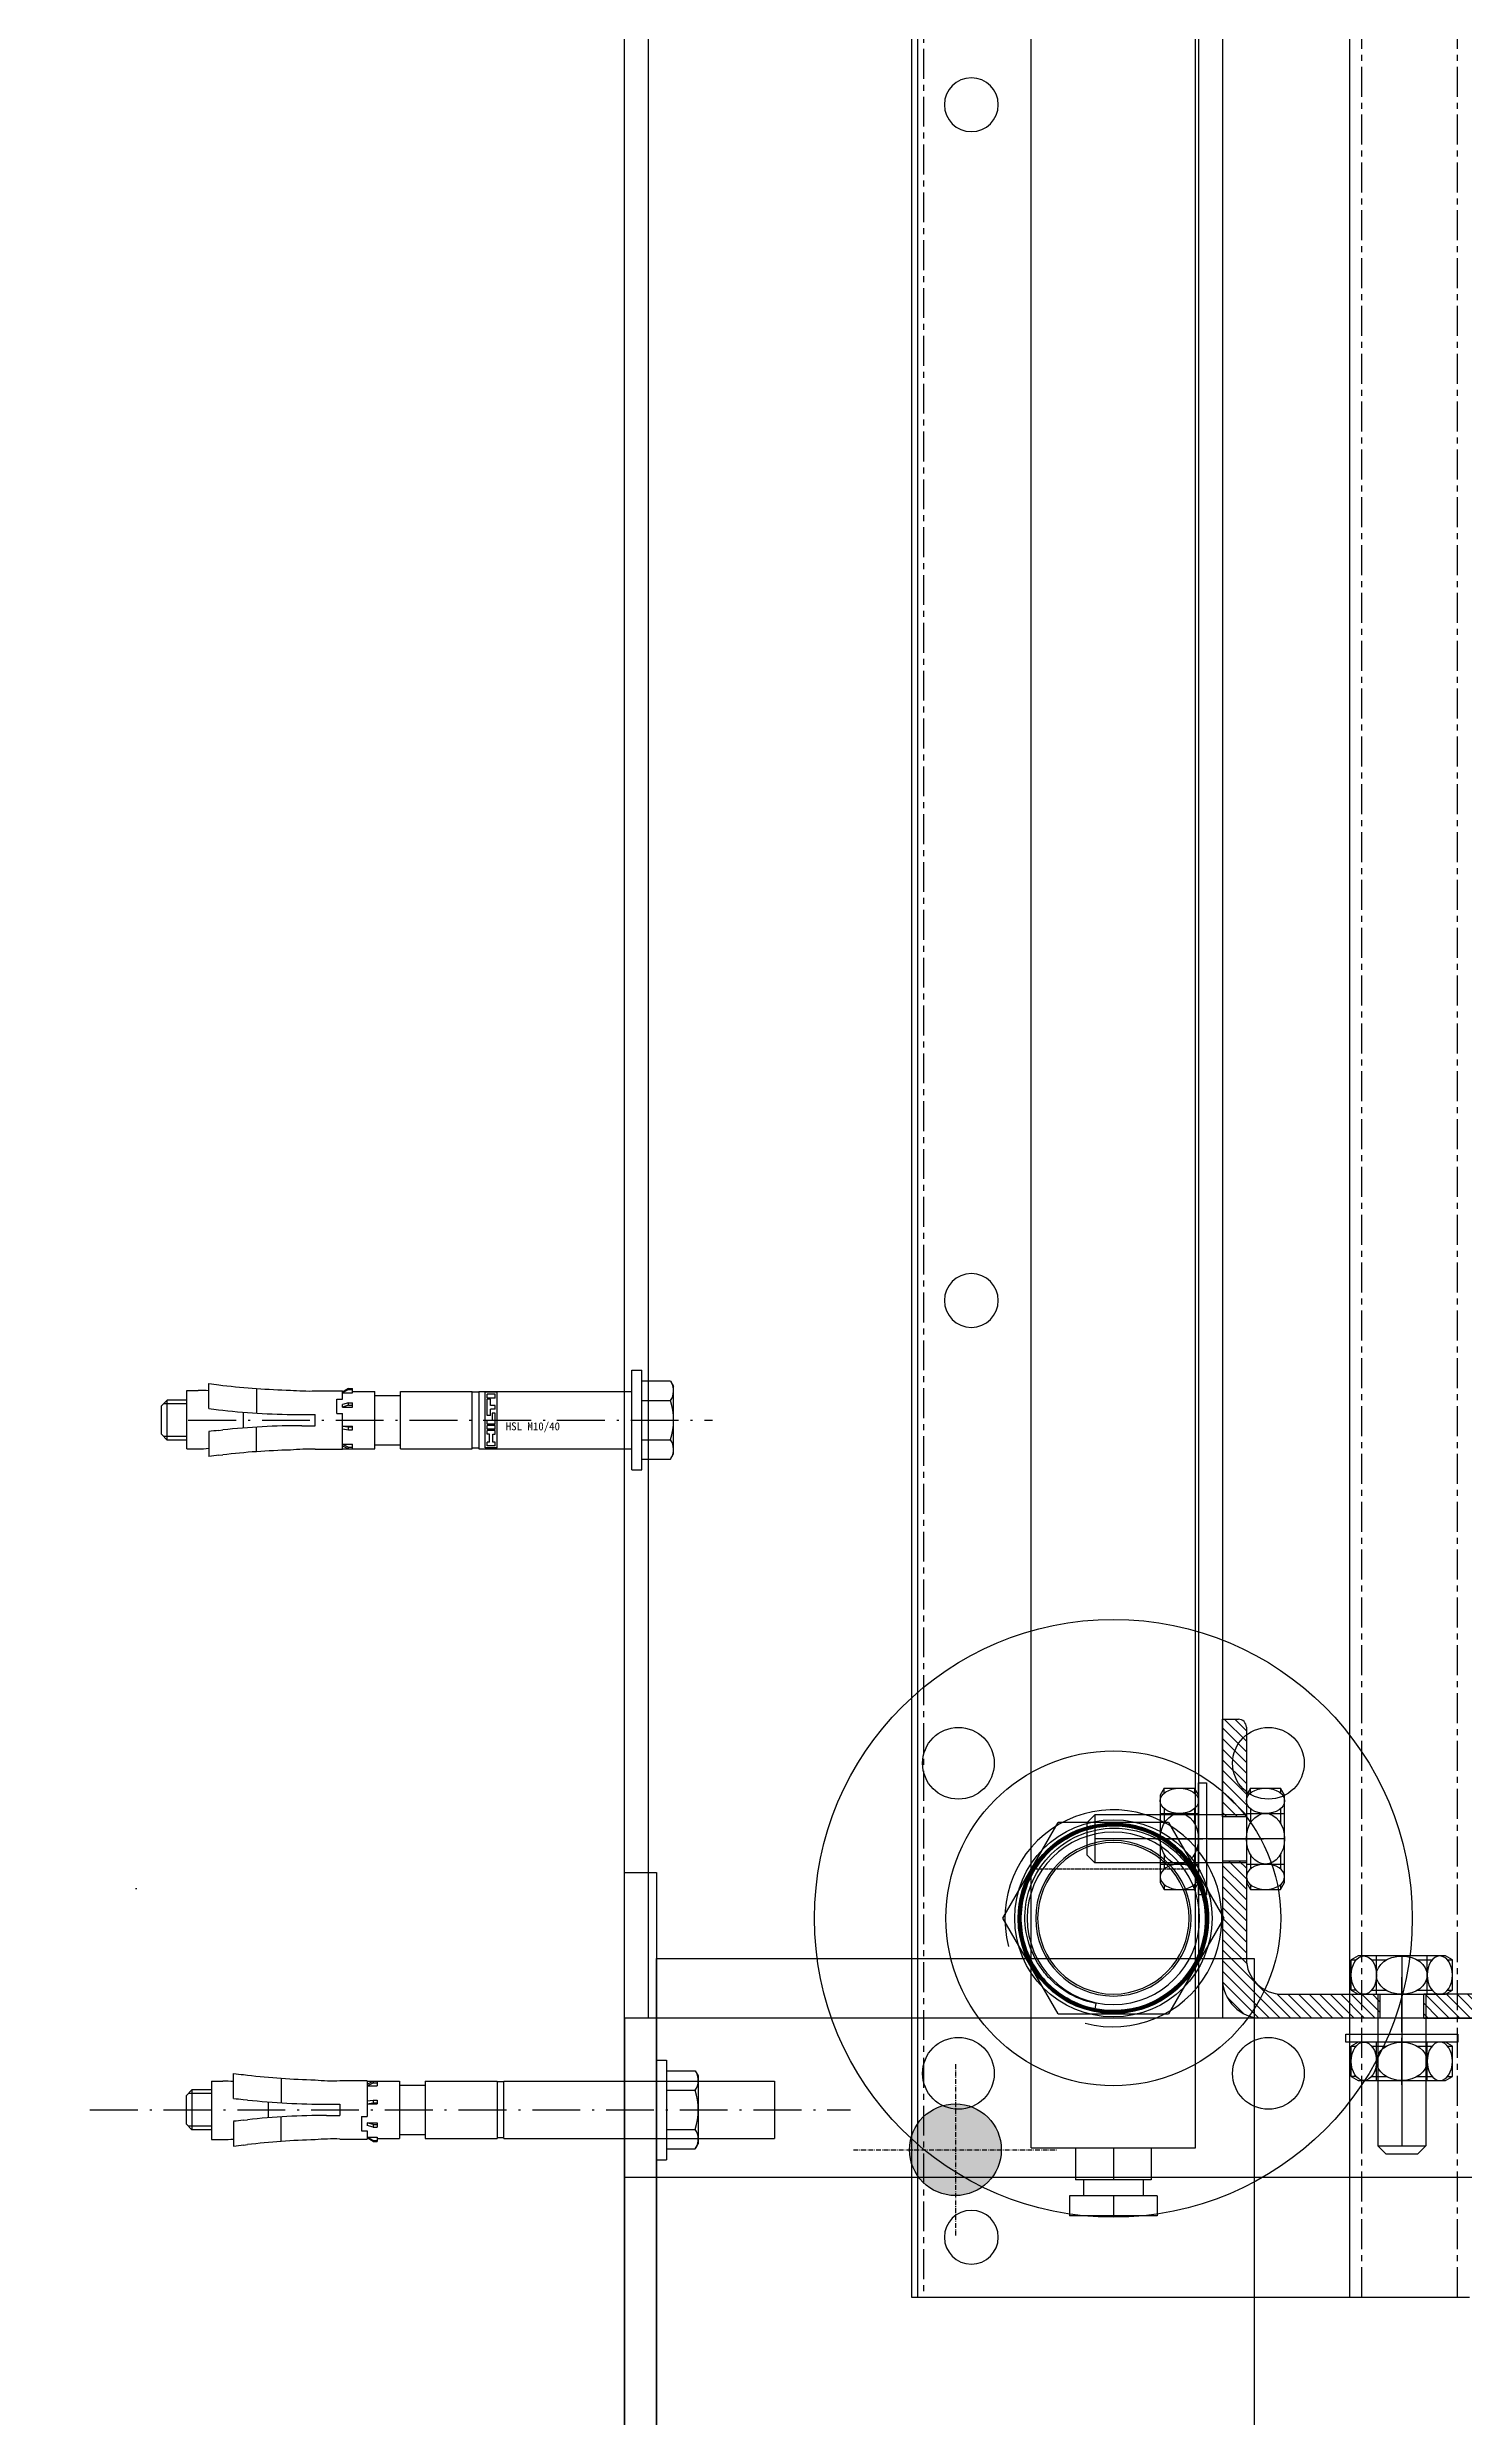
# Model space of a CAD drawing. Header units: millimetres. Extents: x -198529 to 244266, y -64 to 158464.
# Drawn here: x -165966 to -165610, y 96363 to 96957 of the extents above; entities that cross this region are included whole.
import ezdxf

# ---------------------------------------------------------------- set-up
doc = ezdxf.new("R2010")
doc.units = ezdxf.units.MM
for name, pattern in [('ACAD_ISO10W100', [18.5, 12, -3, 0.5, -3]), ('CENTER', [12, 7.5, -1.5, 1.5, -1.5]), ('HIDDEN', [0.2, 0.1, -0.1])]:
    doc.linetypes.add(name, pattern=pattern)
for name, color, linetype in [('0-BG', 252, 'Continuous'), ('0-DCC', 30, 'Continuous'), ('0-DCC-STRUC', 180, 'Continuous'), ('0-DCC-STRUC-T', 4, 'Continuous'), ('3_ALL_AXES', 7, 'Continuous'), ('ANCHOR BOLTS', 4, 'Continuous'), ('ANGEL STEEL_75x75x3.0', 22, 'Continuous'), ('BOLTS', 3, 'Continuous'), ('COIL-BANK', 8, 'Continuous'), ('MITTELLINIEN', 3, 'ACAD_ISO10W100')]:
    doc.layers.add(name, color=color, linetype=linetype)
pattern_1 = [(45, (70645.0448, 93964.8255), (-1.325825215, 1.325825215), [])]

# ---------------------------------------------------------------- blocks, each defined once
blk = doc.blocks.new('789456123456')
at = {"color": 2, "linetype": 'Continuous'}
blk.add_arc((1013.81, 184.85), 27.23, 255, 195, dxfattribs=at)
at = {"layer": '3_ALL_AXES', "color": 7, "linetype": 'Continuous'}
for centre, radius in [((1013.81, 184.85), 75), ((974.92, 223.74), 9), ((1052.7, 223.74), 9), ((1013.81, 184.85), 42), ((1013.81, 184.85), 24.75), ((974.92, 145.96), 9), ((1052.7, 145.96), 9)]:
    blk.add_circle(centre, radius, dxfattribs=at)
blk = doc.blocks.new('400')
blk.add_blockref('789456123456', (0, 0))
blk = doc.blocks.new('DCC2850x1800(右)')
at = {"color": 0, "linetype": 'CENTER'}
for p, q in [((65619, -74478.48), (65619, -72678.48)), ((65643, -74478.48), (65643, -72678.48)), ((65753, -72678.48), (65753, -74478.48)), ((65714.21, -74361.84), (65714.23, -74361.8)), ((65685.76, -74396.63), (65685.72, -74396.65))]:
    blk.add_line(p, q, dxfattribs=at)
at = {"color": 0, "linetype": 'Continuous'}
for p, q in [((65646, -74478.48), (65646, -72678.48)), ((65684.72, -74441.08), (65684.72, -72678.48)), ((65726, -74441.08), (65726, -72678.48)), ((65754.5, -72678.48), (65754.5, -74478.48)), ((65756, -72678.48), (65756, -74478.48)), ((65691.5, -74359.47), (65677.65, -74383.47)), ((65691.5, -74359.47), (65719.22, -74359.47)), ((65705.36, -74359.68), (65705.34, -74359.68)), ((65705.36, -74359.75), (65705.34, -74359.75)), ((65705.36, -74359.82), (65705.34, -74359.82)), ((65705.36, -74359.89), (65705.34, -74359.89)), ((65705.36, -74359.96), (65705.34, -74359.96)), ((65705.36, -74360.03), (65705.34, -74360.03)), ((65705.35, -74359.62), (65705.36, -74359.62)), ((65705.35, -74359.69), (65705.36, -74359.69)), ((65705.35, -74359.76), (65705.36, -74359.76)), ((65705.35, -74359.83), (65705.36, -74359.83)), ((65705.34, -74359.9), (65705.36, -74359.9)), ((65705.34, -74359.98), (65705.36, -74359.98)), ((65705.34, -74360.05), (65705.36, -74360.05)), ((65705.36, -74359.62), (65705.37, -74359.62)), ((65705.38, -74359.68), (65705.36, -74359.68)), ((65705.36, -74359.69), (65705.37, -74359.69)), ((65705.38, -74359.75), (65705.36, -74359.75)), ((65705.36, -74359.76), (65705.37, -74359.76)), ((65705.38, -74359.82), (65705.36, -74359.82)), ((65705.36, -74359.83), (65705.37, -74359.83)), ((65705.38, -74359.89), (65705.36, -74359.89)), ((65705.36, -74359.9), (65705.37, -74359.9)), ((65705.38, -74359.96), (65705.36, -74359.96)), ((65705.36, -74359.98), (65705.37, -74359.98)), ((65705.38, -74360.03), (65705.36, -74360.03)), ((65705.36, -74360.05), (65705.37, -74360.05)), ((65733.07, -74383.47), (65719.22, -74359.47)), ((65682.23, -74378.2), (65682.25, -74378.14)), ((65728.51, -74378.13), (65728.53, -74378.18)), ((65677.65, -74383.47), (65691.5, -74407.47)), ((65719.22, -74407.47), (65733.07, -74383.47)), ((65729.19, -74383.45), (65729.19, -74383.47)), ((65729.26, -74383.47), (65729.2, -74383.47)), ((65728.53, -74388.71), (65728.52, -74388.76)), ((65686.5, -74397.02), (65686.46, -74396.98)), ((65727.5, -74392.08), (65727.49, -74392.1)), ((65719.22, -74407.47), (65691.5, -74407.47)), ((65701.85, -74406.8), (65701.82, -74406.8)), ((65705.34, -74406.86), (65705.36, -74406.86)), ((65705.34, -74406.94), (65705.36, -74406.94)), ((65705.34, -74407.01), (65705.36, -74407.01)), ((65705.34, -74407.08), (65705.36, -74407.08)), ((65705.34, -74407.15), (65705.36, -74407.15)), ((65705.34, -74407.22), (65705.36, -74407.22)), ((65705.34, -74407.29), (65705.36, -74407.29)), ((65705.36, -74406.85), (65705.34, -74406.85)), ((65705.36, -74406.92), (65705.34, -74406.92)), ((65705.36, -74406.99), (65705.34, -74406.99)), ((65705.36, -74407.06), (65705.34, -74407.06)), ((65705.36, -74407.14), (65705.35, -74407.14)), ((65705.36, -74407.21), (65705.35, -74407.21)), ((65705.36, -74407.28), (65705.35, -74407.28)), ((65705.36, -74407.35), (65705.35, -74407.35)), ((65705.37, -74406.85), (65705.36, -74406.85)), ((65705.36, -74406.86), (65705.38, -74406.86)), ((65705.37, -74406.92), (65705.36, -74406.92)), ((65705.36, -74406.94), (65705.38, -74406.94)), ((65705.37, -74406.99), (65705.36, -74406.99)), ((65705.36, -74407.01), (65705.38, -74407.01)), ((65705.37, -74407.06), (65705.36, -74407.06)), ((65705.36, -74407.08), (65705.38, -74407.08)), ((65705.37, -74407.14), (65705.36, -74407.14)), ((65705.36, -74407.15), (65705.38, -74407.15)), ((65705.37, -74407.21), (65705.36, -74407.21)), ((65705.36, -74407.22), (65705.38, -74407.22)), ((65705.37, -74407.28), (65705.36, -74407.28)), ((65705.36, -74407.29), (65705.38, -74407.29)), ((65705.37, -74407.35), (65705.36, -74407.35)), ((65709.76, -74404.84), (65710.03, -74406.16)), ((65726, -74441.08), (65684.72, -74441.08)), ((65695.86, -74441.08), (65695.86, -74449.08)), ((65705.36, -74441.08), (65705.36, -74449.08)), ((65714.86, -74441.08), (65714.86, -74449.08)), ((65695.86, -74449.08), (65714.86, -74449.08)), ((65697.86, -74449.08), (65697.86, -74453.08)), ((65712.86, -74449.08), (65712.86, -74453.08)), ((65694.36, -74453.08), (65694.36, -74458.08)), ((65694.36, -74453.08), (65716.36, -74453.08)), ((65705.36, -74453.08), (65705.36, -74458.08)), ((65716.36, -74453.08), (65716.36, -74458.08)), ((65694.36, -74458.08), (65716.36, -74458.08)), ((65754.5, -74478.48), (65616, -74478.48)), ((65756, -74478.48), (65754.5, -74478.48))]:
    blk.add_line(p, q, dxfattribs=at)
at = {"color": 0, "linetype": 'HIDDEN'}
for p, q in [((65684.72, -74395.72), (65684.72, -74371.22)), ((65725.99, -74371.08), (65684.73, -74371.08)), ((65726, -74395.72), (65726, -74371.22))]:
    blk.add_line(p, q, dxfattribs=at)
at = {"color": 0, "linetype": 'Continuous'}
for centre, radius in [((65741, -73928.48), 6.75), ((65741, -74228.48), 6.75), ((65705.36, -74383.47), 21.62), ((65705.36, -74383.47), 19.5), ((65705.36, -74383.47), 19), ((65741, -74463.48), 6.75)]:
    blk.add_circle(centre, radius, dxfattribs=at)
for centre, radius, start, end in [((65705.36, -74383.47), 23.9, 0, 270.03756), ((65705.36, -74383.48), 23.58, 115.69662, 211.37785), ((65705.35, -74383.47), 23.71, 90.0113, 167.00152), ((65705.35, -74383.46), 23.2, 57.34784, 89.97273), ((65705.35, -74383.46), 23.84, 0.01893, 89.94447), ((65705.35, -74383.46), 23.77, 12.94768, 89.94262), ((65705.35, -74383.47), 23.42, 86.37602, 89.93829), ((65705.35, -74383.49), 23.44, 82.24167, 86.37743), ((65705.35, -74383.46), 23.41, 78.14118, 82.23872), ((65705.35, -74383.46), 23.41, 74.23375, 78.14053), ((65705.34, -74383.5), 23.45, 70.09978, 74.23216), ((65705.36, -74383.44), 23.39, 67.72322, 70.09993), ((65705.34, -74383.47), 23.36, 65.48337, 67.72128), ((65705.37, -74383.42), 23.37, 66.33489, 67.72279), ((65705.39, -74383.48), 23.75, 167.15169, 175.55647), ((65705.33, -74383.46), 23.79, 4.43164, 12.81193), ((65705.39, -74383.48), 23.75, 175.80205, 184.11795), ((65705.38, -74383.48), 23.74, 175.56246, 175.79653), ((65705.38, -74383.48), 23.74, 184.1234, 184.37387), ((65705.39, -74383.47), 23.76, 184.37979, 192.73204), ((65705.37, -74383.46), 23.89, 270.01296, 359.9788), ((65705.37, -74383.46), 23.82, 270.01298, 359.98143), ((65705.37, -74383.46), 23.84, 270.01556, 359.97875), ((65705.33, -74383.45), 23.79, 347.23553, 355.55592), ((65705.34, -74383.46), 23.78, 4.16187, 4.42571), ((65705.34, -74383.45), 23.78, 355.56169, 355.83334), ((65705.33, -74383.46), 23.79, 355.83881, 4.15635), ((65705.38, -74383.47), 23.74, 192.73724, 192.92735), ((65705.39, -74383.47), 23.76, 192.93372, 201.37903), ((65705.33, -74383.45), 23.79, 338.72133, 347.08889), ((65705.42, -74383.45), 23.79, 201.40227, 213.84275), ((65705.37, -74383.47), 23.52, 207.84208, 269.93845), ((65705.37, -74383.47), 23.46, 207.84878, 269.93562), ((65705.37, -74383.47), 23.45, 207.85048, 269.93839), ((65705.37, -74383.47), 23.39, 207.8542, 269.93544), ((65705.37, -74383.47), 23.38, 207.85647, 269.93822), ((65705.37, -74383.47), 23.32, 207.86149, 269.9747), ((65705.37, -74383.47), 23.31, 207.86324, 269.97469), ((65705.37, -74383.47), 23.25, 207.86842, 269.97462), ((65705.39, -74383.46), 23.25, 207.87109, 215.52867), ((65705.36, -74383.47), 23.17, 207.89578, 281.62584), ((65705.38, -74383.47), 23.6, 211.37274, 213.8468), ((65705.33, -74383.5), 23.61, 212.28516, 213.84771), ((65705.37, -74383.47), 23.88, 213.88012, 269.94047), ((65705.37, -74383.47), 23.82, 213.87324, 269.93776), ((65705.37, -74383.47), 23.81, 213.8719, 269.94039), ((65705.37, -74383.47), 23.75, 213.86353, 269.9376), ((65705.37, -74383.47), 23.74, 213.86269, 269.94025), ((65705.37, -74383.47), 23.68, 213.8499, 269.9357), ((65705.34, -74383.49), 23.62, 213.84797, 215.82558), ((65705.37, -74383.47), 23.61, 213.85007, 269.93799), ((65705.38, -74383.47), 23.61, 213.84668, 216.94706), ((65705.37, -74383.47), 23.66, 215.82388, 262.9771), ((65705.38, -74383.46), 23.25, 215.68204, 223.0866), ((65705.35, -74383.49), 23.57, 216.94767, 219.70469), ((65705.37, -74383.46), 23.75, 270.0103, 338.66298), ((65705.39, -74383.46), 23.61, 219.70706, 225.39259), ((65705.38, -74383.46), 23.25, 223.0896, 223.62367), ((65705.38, -74383.46), 23.25, 223.62753, 230.9073), ((65705.35, -74383.49), 23.57, 225.394, 228.08538), ((65705.39, -74383.45), 23.62, 228.08805, 233.86839), ((65705.38, -74383.46), 23.25, 230.91081, 238.79305), ((65705.36, -74383.49), 23.57, 233.86968, 236.38272), ((65705.38, -74383.45), 23.62, 236.38573, 242.47573), ((65705.38, -74383.46), 23.25, 238.79736, 239.13571), ((65705.37, -74383.47), 23.24, 239.13543, 269.97277), ((65705.36, -74383.49), 23.57, 242.47727, 244.7234), ((65705.38, -74383.44), 23.63, 244.72738, 251.39895), ((65705.37, -74383.49), 23.57, 251.40088, 253.05726), ((65705.38, -74383.45), 23.62, 253.06235, 261.3296), ((65705.37, -74383.43), 23.64, 261.41882, 269.9291), ((65705.37, -74383.44), 23.7, 262.97982, 269.93344), ((65705.37, -74383.41), 23.24, 269.98646, 281.58088), ((65705.37, -74383.41), 23.3, 269.98681, 281.58357), ((65705.37, -74383.41), 23.31, 269.98654, 281.58468), ((65705.37, -74383.41), 23.37, 269.98694, 281.58723), ((65705.37, -74383.41), 23.39, 269.98672, 281.58676), ((65705.38, -74383.5), 23.14, 281.59809, 283.72658), ((65705.34, -74383.38), 23.4, 281.62887, 295.58007)]:
    blk.add_arc(centre, radius, start, end, dxfattribs=at)
for points, knots in [([(65685.55, -74396.78), (65684.35, -74395), (65682.44, -74391.1), (65681.23, -74384.71), (65681.78, -74378.23), (65684.04, -74372.12), (65687.84, -74366.84), (65692.92, -74362.77), (65698.89, -74360.2), (65703.2, -74359.62), (65705.35, -74359.62)], [0, 0, 0, 0, 0.125, 0.25, 0.375, 0.5, 0.625, 0.75, 0.874999, 1, 1, 1, 1]), ([(65685.37, -74396.11), (65683.56, -74393.26), (65681.16, -74386.66), (65682.06, -74376.25), (65687.22, -74367.15), (65692.93, -74363.08), (65696.03, -74361.75)], [0, 0, 0, 0, 0.250009, 0.500007, 0.750006, 1, 1, 1, 1]), ([(65705.34, -74359.68), (65703.21, -74359.68), (65698.91, -74360.26), (65692.95, -74362.82), (65687.88, -74366.88), (65684.09, -74372.15), (65681.84, -74378.24), (65681.29, -74384.71), (65682.49, -74391.08), (65684.4, -74394.97), (65685.59, -74396.75)], [0, 0, 0, 0, 0.125001, 0.250001, 0.374999, 0.499999, 0.624999, 0.749999, 0.875, 1, 1, 1, 1]), ([(65685.6, -74396.74), (65684.41, -74394.97), (65682.5, -74391.08), (65681.31, -74384.7), (65681.85, -74378.24), (65684.1, -74372.16), (65687.9, -74366.89), (65692.96, -74362.83), (65698.91, -74360.27), (65703.21, -74359.69), (65705.35, -74359.69)], [0, 0, 0, 0, 0.125, 0.25, 0.375, 0.5, 0.625, 0.75, 0.874999, 1, 1, 1, 1]), ([(65705.34, -74359.75), (65703.21, -74359.75), (65698.93, -74360.33), (65692.99, -74362.88), (65687.94, -74366.93), (65684.15, -74372.18), (65681.91, -74378.25), (65681.36, -74384.7), (65682.56, -74391.06), (65684.46, -74394.94), (65685.65, -74396.71)], [0, 0, 0, 0, 0.125, 0.25, 0.375, 0.5, 0.625, 0.75, 0.875, 1, 1, 1, 1]), ([(65705.34, -74359.82), (65703.22, -74359.82), (65698.95, -74360.4), (65693.03, -74362.94), (65687.99, -74366.98), (65684.22, -74372.21), (65681.98, -74378.26), (65681.44, -74384.69), (65682.62, -74391.03), (65684.52, -74394.9), (65685.71, -74396.66)], [0, 0, 0, 0, 0.125, 0.249999, 0.374998, 0.499998, 0.624998, 0.749999, 0.875, 1, 1, 1, 1]), ([(65705.34, -74359.89), (65703.23, -74359.89), (65698.97, -74360.47), (65693.06, -74363.01), (65688.04, -74367.03), (65684.28, -74372.25), (65682.05, -74378.28), (65681.51, -74384.69), (65682.69, -74391.01), (65684.59, -74394.86), (65685.77, -74396.62)], [0, 0, 0, 0, 0.125003, 0.250005, 0.375003, 0.500003, 0.625002, 0.75, 0.874999, 1, 1, 1, 1]), ([(65684.57, -74394.46), (65682.71, -74390.94), (65680.79, -74382.77), (65684.32, -74370.81), (65693.25, -74362.09), (65701.36, -74359.98), (65705.34, -74359.98)], [0, 0, 0, 0, 0.250002, 0.500002, 0.750001, 1, 1, 1, 1]), ([(65705.34, -74360.03), (65701.37, -74360.03), (65693.27, -74362.15), (65684.37, -74370.84), (65680.85, -74382.78), (65682.77, -74390.92), (65684.62, -74394.43)], [0, 0, 0, 0, 0.249999, 0.499997, 0.749998, 1, 1, 1, 1]), ([(65684.64, -74394.43), (65682.78, -74390.92), (65680.87, -74382.78), (65684.39, -74370.85), (65693.28, -74362.16), (65701.37, -74360.05), (65705.34, -74360.05)], [0, 0, 0, 0, 0.250001, 0.500002, 0.750001, 1, 1, 1, 1]), ([(65705.34, -74359.96), (65702.29, -74359.96), (65696.1, -74361.19), (65688.29, -74366.42), (65683.06, -74374.25), (65681.23, -74383.48), (65683.06, -74392.71), (65688.29, -74400.54), (65696.1, -74405.77), (65702.29, -74407), (65705.34, -74407.01)], [0, 0, 0, 0, 0.125, 0.249999, 0.374999, 0.499998, 0.624997, 0.749998, 0.874999, 1, 1, 1, 1]), ([(65705.36, -74360.1), (65701.4, -74360.1), (65693.32, -74362.21), (65684.44, -74370.87), (65680.93, -74382.78), (65682.84, -74390.9), (65684.69, -74394.4)], [0, 0, 0, 0, 0.249998, 0.499998, 0.749999, 1, 1, 1, 1]), ([(65684.7, -74394.4), (65682.85, -74390.89), (65680.94, -74382.78), (65684.45, -74370.88), (65693.33, -74362.22), (65701.4, -74360.12), (65705.36, -74360.12)], [0, 0, 0, 0, 0.250002, 0.500003, 0.750002, 1, 1, 1, 1]), ([(65705.36, -74360.18), (65701.41, -74360.17), (65693.36, -74362.27), (65684.5, -74370.91), (65681, -74382.78), (65682.91, -74390.88), (65684.75, -74394.37)], [0, 0, 0, 0, 0.249997, 0.499997, 0.749998, 1, 1, 1, 1]), ([(65684.77, -74394.37), (65682.92, -74390.87), (65681.02, -74382.78), (65684.52, -74370.92), (65693.36, -74362.28), (65701.41, -74360.19), (65705.36, -74360.19)], [0, 0, 0, 0, 0.250002, 0.500002, 0.75, 1, 1, 1, 1]), ([(65705.36, -74360.25), (65701.42, -74360.25), (65693.39, -74362.34), (65684.57, -74370.95), (65681.07, -74382.78), (65682.98, -74390.86), (65684.82, -74394.34)], [0, 0, 0, 0, 0.249999, 0.499998, 0.749998, 1, 1, 1, 1]), ([(65684.83, -74394.33), (65682.99, -74390.85), (65681.09, -74382.79), (65684.58, -74370.96), (65693.4, -74362.35), (65701.42, -74360.26), (65705.36, -74360.26)], [0, 0, 0, 0, 0.250001, 0.500002, 0.750001, 1, 1, 1, 1]), ([(65705.36, -74360.85), (65701.48, -74360.81), (65693.54, -74362.8), (65684.8, -74371.25), (65681.3, -74382.89), (65683.1, -74390.85), (65684.88, -74394.31)], [0, 0, 0, 0, 0.249951, 0.499935, 0.749949, 1, 1, 1, 1]), ([(65710.05, -74406.25), (65712.82, -74405.68), (65718.22, -74403.49), (65724.55, -74397.54), (65728.33, -74389.71), (65729.04, -74381.04), (65726.59, -74372.7), (65721.31, -74365.79), (65713.92, -74361.24), (65708.19, -74360.18), (65705.36, -74360.18)], [0, 0, 0, 0, 0.124998, 0.249997, 0.374996, 0.499997, 0.624998, 0.749999, 0.874999, 1, 1, 1, 1]), ([(65705.36, -74360.19), (65708.19, -74360.19), (65713.91, -74361.25), (65721.3, -74365.8), (65726.58, -74372.71), (65729.02, -74381.05), (65728.31, -74389.71), (65724.53, -74397.53), (65718.21, -74403.48), (65712.82, -74405.66), (65710.04, -74406.23)], [0, 0, 0, 0, 0.125, 0.250001, 0.375002, 0.500002, 0.625002, 0.750002, 0.875002, 1, 1, 1, 1]), ([(65710.03, -74406.18), (65712.8, -74405.61), (65718.17, -74403.43), (65724.49, -74397.5), (65728.26, -74389.69), (65728.97, -74381.05), (65726.53, -74372.73), (65721.26, -74365.85), (65713.89, -74361.31), (65708.19, -74360.25), (65705.36, -74360.25)], [0, 0, 0, 0, 0.124997, 0.249997, 0.374997, 0.499997, 0.624997, 0.749998, 0.874999, 1, 1, 1, 1]), ([(65709.76, -74404.84), (65712.41, -74404.33), (65716.3, -74402.78), (65720.61, -74399.45), (65724.24, -74395.39), (65727.27, -74389.14), (65727.94, -74380.87), (65725.59, -74372.91), (65720.56, -74366.31), (65713.52, -74361.94), (65708.07, -74360.89), (65705.36, -74360.85)], [0, 0, 0, 0, 0.124911, 0.18764, 0.250369, 0.375294, 0.500223, 0.625158, 0.750099, 0.875046, 1, 1, 1, 1]), ([(65714.33, -74361.53), (65716.83, -74362.55), (65721.52, -74365.49), (65726.63, -74371.99), (65729.25, -74379.84), (65729.07, -74388.11), (65726.11, -74395.83), (65720.71, -74402.1), (65713.53, -74406.19), (65708.08, -74407.14), (65705.37, -74407.14)], [0, 0, 0, 0, 0.125001, 0.250002, 0.375002, 0.500003, 0.625001, 0.750001, 0.875001, 1, 1, 1, 1]), ([(65714.3, -74361.6), (65716.8, -74362.62), (65721.47, -74365.55), (65726.56, -74372.03), (65729.18, -74379.85), (65729, -74388.09), (65726.05, -74395.79), (65720.67, -74402.05), (65713.51, -74406.12), (65708.07, -74407.06), (65705.37, -74407.06)], [0, 0, 0, 0, 0.125, 0.250001, 0.375001, 0.500001, 0.625001, 0.750001, 0.875001, 1, 1, 1, 1]), ([(65714.28, -74361.66), (65716.76, -74362.68), (65721.42, -74365.6), (65726.5, -74372.06), (65729.1, -74379.86), (65728.92, -74388.08), (65725.98, -74395.76), (65720.62, -74401.99), (65713.48, -74406.05), (65708.06, -74406.99), (65705.37, -74406.99)], [0, 0, 0, 0, 0.125001, 0.250001, 0.375001, 0.500002, 0.625002, 0.750002, 0.875001, 1, 1, 1, 1]), ([(65714.25, -74361.73), (65716.73, -74362.74), (65721.38, -74365.66), (65726.43, -74372.1), (65729.03, -74379.87), (65728.85, -74388.07), (65725.92, -74395.72), (65720.58, -74401.94), (65713.46, -74405.98), (65708.05, -74406.92), (65705.37, -74406.92)], [0, 0, 0, 0, 0.125001, 0.250002, 0.375002, 0.500002, 0.625001, 0.750001, 0.875, 1, 1, 1, 1]), ([(65705.38, -74407.22), (65708.47, -74407.22), (65714.71, -74405.98), (65722.61, -74400.7), (65727.9, -74392.78), (65729.75, -74383.45), (65727.9, -74374.12), (65722.61, -74366.21), (65714.71, -74360.92), (65708.47, -74359.68), (65705.38, -74359.68)], [0, 0, 0, 0, 0.124999, 0.249998, 0.374997, 0.499997, 0.624997, 0.749998, 0.874999, 1, 1, 1, 1]), ([(65705.38, -74407.15), (65708.46, -74407.15), (65714.69, -74405.91), (65722.56, -74400.64), (65727.83, -74392.76), (65729.68, -74383.45), (65727.83, -74374.15), (65722.56, -74366.26), (65714.69, -74360.99), (65708.46, -74359.75), (65705.38, -74359.75)], [0, 0, 0, 0, 0.125, 0.249999, 0.374999, 0.499998, 0.624997, 0.749998, 0.874999, 1, 1, 1, 1]), ([(65705.38, -74407.08), (65708.07, -74407.08), (65713.51, -74406.14), (65720.68, -74402.06), (65726.06, -74395.8), (65729.01, -74388.1), (65729.19, -74379.85), (65726.57, -74372.02), (65721.48, -74365.54), (65716.81, -74362.6), (65714.31, -74361.58)], [0, 0, 0, 0, 0.125, 0.249999, 0.374999, 0.499998, 0.624999, 0.749999, 0.875, 1, 1, 1, 1]), ([(65705.38, -74407.01), (65708.06, -74407.01), (65713.49, -74406.07), (65720.63, -74402), (65726, -74395.76), (65728.94, -74388.08), (65729.12, -74379.86), (65726.51, -74372.06), (65721.43, -74365.59), (65716.77, -74362.67), (65714.28, -74361.65)], [0, 0, 0, 0, 0.124999, 0.249999, 0.374999, 0.499998, 0.624999, 0.749998, 0.874999, 1, 1, 1, 1]), ([(65705.38, -74406.94), (65708.06, -74406.94), (65713.46, -74406), (65720.59, -74401.95), (65725.93, -74395.73), (65728.87, -74388.07), (65729.05, -74379.87), (65726.45, -74372.09), (65721.39, -74365.65), (65716.74, -74362.73), (65714.26, -74361.72)], [0, 0, 0, 0, 0.124998, 0.249998, 0.374998, 0.499998, 0.624999, 0.749999, 0.875, 1, 1, 1, 1]), ([(65705.38, -74406.86), (65708.05, -74406.86), (65713.44, -74405.93), (65720.54, -74401.89), (65725.87, -74395.69), (65728.79, -74388.06), (65728.97, -74379.88), (65726.38, -74372.13), (65721.34, -74365.7), (65716.7, -74362.79), (65714.23, -74361.78)], [0, 0, 0, 0, 0.124999, 0.249999, 0.374999, 0.499998, 0.624999, 0.749999, 0.874999, 1, 1, 1, 1]), ([(65710.06, -74406.32), (65712.48, -74405.82), (65717.2, -74404.04), (65723.05, -74399.29), (65727.12, -74392.95), (65729, -74385.65), (65728.5, -74378.14), (65725.67, -74371.15), (65720.79, -74365.41), (65716.49, -74362.78), (65714.2, -74361.85)], [0, 0, 0, 0, 0.124998, 0.249999, 0.375, 0.499998, 0.624999, 0.749998, 0.874999, 1, 1, 1, 1]), ([(65714.75, -74362.02), (65716.81, -74362.92), (65720.71, -74365.35), (65725.24, -74370.5), (65728.12, -74376.74), (65729.09, -74383.53), (65728.08, -74390.32), (65725.16, -74396.54), (65720.59, -74401.66), (65716.68, -74404.06), (65714.6, -74404.95)], [0, 0, 0, 0, 0.125005, 0.250005, 0.375004, 0.500004, 0.625003, 0.750001, 0.875001, 1, 1, 1, 1]), ([(65715.04, -74362.22), (65717.03, -74363.14), (65720.79, -74365.54), (65725.18, -74370.57), (65728, -74376.62), (65729, -74383.22), (65728.13, -74389.84), (65725.43, -74395.95), (65721.14, -74401.06), (65717.43, -74403.54), (65715.45, -74404.49)], [0, 0, 0, 0, 0.125, 0.250001, 0.375001, 0.500002, 0.625002, 0.75, 0.875001, 1, 1, 1, 1]), ([(65717.87, -74363.93), (65719.76, -74365.14), (65723.2, -74368.13), (65726.85, -74373.91), (65728.69, -74380.49), (65728.56, -74387.31), (65726.47, -74393.82), (65722.6, -74399.45), (65717.28, -74403.73), (65713.05, -74405.44), (65710.87, -74405.97)], [0, 0, 0, 0, 0.125, 0.250002, 0.375, 0.499998, 0.624996, 0.749995, 0.874993, 1, 1, 1, 1])]:
    blk.add_open_spline(points, degree=3, knots=knots, dxfattribs=at)
for points in [[(65695.13, -74362.23), (65698.28, -74360.72), (65701.85, -74359.91), (65705.34, -74359.9)], [(65696.03, -74361.75), (65698.95, -74360.5), (65702.18, -74359.83), (65705.35, -74359.83)], [(65714.2, -74361.85), (65711.42, -74360.71), (65708.36, -74360.11), (65705.36, -74360.1)], [(65705.36, -74360.12), (65708.36, -74360.12), (65711.42, -74360.72), (65714.2, -74361.86)], [(65705.37, -74359.76), (65708.42, -74359.77), (65711.51, -74360.38), (65714.33, -74361.53)], [(65705.37, -74359.83), (65708.41, -74359.84), (65711.5, -74360.45), (65714.3, -74361.6)], [(65705.37, -74359.9), (65708.4, -74359.91), (65711.48, -74360.52), (65714.28, -74361.66)], [(65705.37, -74359.98), (65708.39, -74359.98), (65711.46, -74360.59), (65714.25, -74361.73)], [(65714.31, -74361.58), (65711.5, -74360.43), (65708.41, -74359.82), (65705.38, -74359.82)], [(65714.28, -74361.65), (65711.48, -74360.5), (65708.4, -74359.89), (65705.38, -74359.89)], [(65714.26, -74361.72), (65711.46, -74360.57), (65708.39, -74359.97), (65705.38, -74359.96)], [(65714.23, -74361.78), (65711.45, -74360.64), (65708.38, -74360.04), (65705.38, -74360.03)], [(65714.6, -74404.95), (65711.72, -74406.19), (65708.52, -74406.85), (65705.37, -74406.85)]]:
    blk.add_open_spline(points, degree=3, dxfattribs=at)
at = {"xscale": -1}
blk.add_blockref('400', (66719.17, -74568.32), dxfattribs=at)
blk = doc.blocks.new('M12')
at = {"layer": 'ANCHOR BOLTS'}
for p, q in [((-7.21, -38.33), (-7.21, 29.63)), ((-7.21, 29.63), (7.21, 29.63)), ((7.21, -38.33), (7.21, 29.63)), ((-9.81, 9.74), (-8.5, 10.5)), ((-9.81, 2.5), (-9.81, 9.74)), ((-8.5, 10.5), (8.5, 10.5)), ((-4.91, 2.5), (-4.91, 9.74)), ((4.91, 2.5), (4.91, 9.74)), ((9.81, 9.74), (8.5, 10.5)), ((9.81, 2.5), (9.81, 9.74)), ((-12.5, 2.5), (12.5, 2.5)), ((-12.5, 0), (-12.5, 2.5)), ((-12.5, 0), (12.5, 0)), ((0, 0), (0, 0)), ((12.5, 0), (12.5, 2.5)), ((7.21, -38.33), (-7.21, -38.33)), ((-7.21, -58), (-7.21, -40)), ((-7.21, -40), (7.21, -40)), ((-7.01, -38.33), (-7.01, -40)), ((7.01, -38.33), (7.01, -40)), ((7.21, -58), (7.21, -40)), ((-7.21, -58), (7.21, -58)), ((-6.17, -64.5), (-6.17, -58)), ((6.17, -64.5), (6.17, -58)), ((-7.21, -64.5), (7.21, -64.5)), ((-7.21, -72.58), (-7.21, -64.5)), ((7.21, -70.08), (7.21, -64.5)), ((-7.18, -70.08), (-6.05, -70.08)), ((-7.18, -71.07), (-7.18, -70.08)), ((-6.42, -72.58), (-7.18, -71.07)), ((-7.18, -71.07), (-6.81, -71.07)), ((-6.81, -71.07), (-6.81, -70.08)), ((-6.05, -72.58), (-6.81, -71.07)), ((-6.05, -72.58), (-6.05, -70.08)), ((-2.45, -71.07), (-2.45, -70.08)), ((-2.45, -70.08), (-1.5, -70.08)), ((-2.23, -72.58), (-2.45, -71.07)), ((-2.45, -71.07), (-1.73, -71.07)), ((-1.73, -71.07), (-1.73, -70.08)), ((-1.5, -72.58), (-1.73, -71.07)), ((-1.5, -72.58), (-1.5, -70.08)), ((3.27, -72.58), (3.27, -70.08)), ((3.27, -70.08), (4.36, -70.08)), ((3.71, -71.07), (3.27, -72.58)), ((3.71, -71.07), (3.71, -70.08)), ((3.71, -71.07), (4.36, -71.07)), ((4.36, -71.07), (3.92, -72.58)), ((4.36, -71.07), (4.36, -70.08)), ((6.86, -72.58), (6.86, -70.08)), ((6.86, -70.08), (7.9, -70.08)), ((7.7, -71.07), (6.86, -72.58)), ((7.9, -71.07), (7.05, -72.58)), ((7.7, -71.07), (7.7, -70.08)), ((7.7, -71.07), (7.9, -71.07)), ((7.9, -71.07), (7.9, -70.08)), ((-7.33, -79.42), (-7.33, -72.58)), ((-7.21, -72.58), (1.65, -72.58)), ((1.65, -74), (1.65, -72.58)), ((1.65, -74), (5.25, -74)), ((3.27, -72.58), (3.92, -72.58)), ((5.25, -74), (5.25, -72.58)), ((5.25, -72.58), (7.33, -72.58)), ((7.21, -72.58), (7.21, -72.3)), ((7.33, -79.42), (7.33, -72.58)), ((-1.41, -79.42), (1.41, -79.42)), ((-1.41, -82.75), (-1.41, -79.42)), ((1.41, -82.75), (1.41, -79.42)), ((-7.92, -94.15), (-1.77, -94.15)), ((7.92, -94.15), (1.77, -94.15)), ((-1.79, -97.43), (1.79, -97.43)), ((-2.88, -106.08), (-9.15, -106.08)), ((-8.83, -103.59), (-8.72, -102.63)), ((-2.59, -103.66), (-2.48, -102.62)), ((2.59, -103.66), (2.48, -102.62)), ((2.88, -106.08), (9.15, -106.08)), ((8.83, -103.59), (8.72, -102.63)), ((-7.21, -111.6), (-7.21, -108.8)), ((-7.21, -111.6), (7.46, -111.6)), ((-5, -111.6), (-5, -116.54)), ((-4.11, -111.6), (-4.11, -117.44)), ((4.11, -111.6), (4.11, -117.44)), ((5, -111.6), (5, -116.54)), ((7.46, -111.6), (7.46, -108.8)), ((-5, -116.54), (5, -116.54)), ((-5, -116.54), (-3.54, -118)), ((-3.54, -118), (3.54, -118)), ((5, -116.54), (3.54, -118))]:
    blk.add_line(p, q, dxfattribs=at)
for centre, radius, start, end in [((-7.35, 6.2), 4.3, 55.43491, 120), ((0, -5.74), 16.24, 72.41205, 107.58795), ((7.35, 6.2), 4.3, 60, 124.56509), ((-57.09, -81.08), 49.79, 354.74836, 1.91847), ((-192.63, -82.41), 191.23, 353.93401, 359.89763), ((192.63, -82.41), 191.23, 180.10237, 186.06599), ((57.09, -81.08), 49.79, 178.08153, 185.25164), ((-192.63, -81.08), 185.17, 353.31699, 358.58991), ((192.63, -81.08), 185.17, 181.41009, 186.68301), ((-192.63, -81.08), 185.17, 352.24093, 353.01899), ((21.54, -108.8), 28.75, 174.57411, 180), ((-192.63, -82.41), 191.23, 352.88816, 353.61793), ((192.63, -82.41), 191.23, 186.38207, 187.11184), ((-21.29, -108.8), 28.75, 0, 5.42589), ((192.63, -81.08), 185.17, 186.98101, 187.75907)]:
    blk.add_arc(centre, radius, start, end, dxfattribs=at)
at = {"layer": 'MITTELLINIEN', "color": 8}
blk.add_line((0, -142.14), (0, 48.68), dxfattribs=at)
blk = doc.blocks.new('TYPE 2')
at = {"layer": '0-BG'}
h = blk.add_hatch(color=256, dxfattribs=at)
h.dxf.hatch_style = 1
h.paths.add_polyline_path([(53.49, -48, 1), (76.51, -48, 1)])
h = blk.add_hatch(color=256, dxfattribs=at)
h.dxf.hatch_style = 1
h.paths.add_polyline_path([(53.49, -148, 1), (76.51, -148, 1)])
for centre in [(65, -48), (65, -148)]:
    blk.add_circle(centre, 11.51, dxfattribs=at)
at = {"layer": 'ANCHOR BOLTS', "linetype": 'ACAD_ISO10W100', "ltscale": 0.1}
for p, q in [((65, -26.5), (65, -69.5)), ((39.4, -48), (90.6, -48)), ((65, -126.5), (65, -169.5)), ((39.4, -148), (90.6, -148))]:
    blk.add_line(p, q, dxfattribs=at)
at = {"layer": 'BOLTS'}
for p, q in [((140, -206), (140, -226)), ((10, -286), (140, -226)), ((-10, -286), (10, -286))]:
    blk.add_line(p, q, dxfattribs=at)
for points in [[(-18, -308), (-18, 21.54), (-10, 21.54), (-10, -308)], [(-10, -206), (140, -206), (140, -200), (-10, -200)]]:
    blk.add_lwpolyline(points, close=True, dxfattribs=at)
blk.add_lwpolyline([(-10, -288), (-10, -288), (-10, 0), (140, 0), (140, -206)], dxfattribs=at)
at = {"layer": '0-DCC-STRUC-T', "rotation": 270}
for p in [(-10, -38), (-10, -258)]:
    blk.add_blockref('M12', p, dxfattribs=at)
blk = doc.blocks.new('A$C2DBF4B5B')
h = blk.add_hatch()
h.set_pattern_fill('ANSI31', color=256, scale=15, style=0)
h.set_pattern_definition(pattern_1)
edge = h.paths.add_edge_path()
edge.add_line((39.5, 75), (10, 75))
edge.add_arc((10, 65), 10, 90, 180)
edge.add_line((0, 65), (0, 35.5))
edge.add_line((0, 35.5), (6, 35.5))
edge.add_line((6, 35.5), (6, 60))
edge.add_arc((15, 60), 9, 90, 180, ccw=False)
edge.add_line((15, 69), (39.5, 69))
edge.add_line((39.5, 69), (39.5, 75))
h = blk.add_hatch()
h.set_pattern_fill('ANSI31', color=256, scale=15, style=0)
h.set_pattern_definition(pattern_1)
edge = h.paths.add_edge_path()
edge.add_line((50.5, 69), (50.5, 75))
edge.add_line((50.5, 75), (75, 75))
edge.add_line((75, 75), (75, 71))
edge.add_arc((73, 71), 2, -90, 0, ccw=False)
edge.add_line((73, 69), (50.5, 69))
h = blk.add_hatch()
h.set_pattern_fill('ANSI31', color=256, scale=15, style=0)
h.set_pattern_definition(pattern_1)
edge = h.paths.add_edge_path()
edge.add_line((0, 24.5), (6, 24.5))
edge.add_line((6, 24.5), (6, 2))
edge.add_arc((4, 2), 2, -90, 0, ccw=False)
edge.add_line((4, 0), (0, 0))
edge.add_line((0, 0), (0, 24.5))
at = {"color": 8}
for p, q in [((45, 78.55), (45, 64.69)), ((-3.55, 30), (10.31, 30))]:
    blk.add_line(p, q, dxfattribs=at)
for p, q in [((39.5, 75), (10, 75)), ((50.5, 75), (39.5, 75)), ((39.5, 75), (39.5, 69)), ((50.5, 69), (50.5, 75)), ((50.5, 75), (75, 75)), ((75, 75), (75, 71)), ((39.5, 69), (15, 69)), ((50.5, 69), (39.5, 69)), ((73, 69), (50.5, 69)), ((0, 35.5), (0, 65)), ((6, 60), (6, 35.5)), ((0, 24.5), (0, 35.5)), ((6, 35.5), (0, 35.5)), ((6, 35.5), (6, 24.5)), ((0, 24.5), (6, 24.5)), ((0, 24.5), (0, 0)), ((6, 2), (6, 24.5)), ((0, 0), (4, 0))]:
    blk.add_line(p, q)
for centre, radius, start, end in [((10, 65), 10, 90, 180), ((15, 60), 9, 90, 180), ((73, 71), 2, 270, 0), ((4, 2), 2, 270, 0)]:
    blk.add_arc(centre, radius, start, end)
blk = doc.blocks.new('A$C4EA80240')
for p, q in [((2.55, 9.68), (1.32, 9.68)), ((10.16, 9.68), (6.43, 9.68)), ((7.67, 1.08), (7.67, 10.68)), ((21.6, 9.68), (17.87, 9.68)), ((20.36, 1.08), (20.36, 10.68)), ((26.72, 2.08), (26.72, 9.68)), ((2.55, 2.08), (1.32, 2.08)), ((10.13, 2.08), (6.43, 2.08)), ((21.6, 2.08), (17.9, 2.08))]:
    blk.add_line(p, q)
at = {"color": 8}
blk.add_line((14.02, 0), (14.02, 11.74), dxfattribs=at)
blk.add_lwpolyline([(28.04, 12.68), (0, 12.68), (0, 10.68), (28.04, 10.68)], close=True)
blk.add_lwpolyline([(25.48, 2.08), (26.72, 2.08), (24.98, 1.08), (3.05, 1.08), (1.32, 2.08), (1.32, 9.68), (3.05, 10.68), (24.98, 10.68), (26.72, 9.68), (25.48, 9.68)])
blk.add_ellipse((4.49, 5.88), major_axis=(0, 4.8), ratio=0.661547)
at = {"extrusion": (0, 0, -1)}
for centre, major_axis, ratio in [((14.02, 5.87), (6.36, 0), 0.753789), ((23.54, 5.88), (0, 4.8), 0.661547)]:
    blk.add_ellipse(centre, major_axis=major_axis, ratio=ratio, dxfattribs=at)
blk = doc.blocks.new('A$C147C6879')
at = {"layer": 'BOLTS'}
for p, q in [((8.6, 25.4), (1, 25.4)), ((9.6, 19.05), (0, 19.05)), ((1, 20.28), (1, 16.55)), ((8.6, 20.28), (8.6, 16.58)), ((9.6, 18.7), (47.6, 18.7)), ((49.6, 16.7), (47.6, 18.7)), ((47.6, 18.7), (47.6, 6.7)), ((0.02, 12.7), (47.6, 12.7)), ((49.6, 16.7), (49.6, 8.7)), ((9.6, 6.35), (0, 6.35)), ((1, 8.85), (1, 5.12)), ((8.6, 8.81), (8.6, 5.12)), ((9.6, 6.7), (47.6, 6.7)), ((47.6, 6.7), (49.6, 8.7)), ((1, 1.24), (1, 0)), ((8.6, 1.24), (8.6, 0))]:
    blk.add_line(p, q, dxfattribs=at)
blk.add_lwpolyline([(8.6, 24.16), (8.6, 25.4), (9.6, 23.66), (9.6, 1.73), (8.6, 0), (1, 0), (0, 1.73), (0, 23.66), (1, 25.4), (1, 24.16)], dxfattribs=at)
at = {"layer": 'BOLTS', "extrusion": (0, 0, -1)}
for centre, major_axis, ratio in [((4.8, 22.22), (-4.8, 0), 0.661547), ((4.81, 12.7), (0, 6.36), 0.753789)]:
    blk.add_ellipse(centre, major_axis=major_axis, ratio=ratio, dxfattribs=at)
at = {"layer": 'BOLTS'}
blk.add_ellipse((4.8, 3.18), major_axis=(-4.8, 0), ratio=0.661547, dxfattribs=at)
blk = doc.blocks.new('H10_40')
for p, q in [((0, -12.5), (0, 12.5)), ((0, 12.5), (2.5, 12.5)), ((2.5, -12.5), (2.5, 12.5)), ((-111.6, -7.21), (-111.6, 7.46)), ((-111.6, 7.46), (-108.8, 7.46)), ((-106.08, 2.88), (-106.08, 9.15)), ((-103.59, 8.83), (-102.63, 8.72)), ((-94.15, 7.92), (-94.15, 1.77)), ((-79.42, 7.33), (-72.58, 7.33)), ((-71.07, 7.9), (-72.58, 7.05)), ((-71.07, 7.7), (-72.58, 6.86)), ((-72.58, 5.25), (-72.58, 7.33)), ((-72.58, 7.21), (-72.3, 7.21)), ((-72.58, 6.86), (-70.08, 6.86)), ((-71.07, 7.9), (-70.08, 7.9)), ((-71.07, 7.7), (-71.07, 7.9)), ((-71.07, 7.7), (-70.08, 7.7)), ((-70.08, 6.86), (-70.08, 7.9)), ((-70.08, 7.21), (-64.5, 7.21)), ((-64.5, -7.21), (-64.5, 7.21)), ((-64.5, 6.17), (-58, 6.17)), ((-58, 7.21), (-40, 7.21)), ((-58, -7.21), (-58, 7.21)), ((-40, -7.21), (-40, 7.21)), ((-38.33, 7.01), (-40, 7.01)), ((-38.33, 7.21), (0, 7.21)), ((-38.33, 7.21), (-38.33, -7.21)), ((2.5, 9.81), (9.74, 9.81)), ((9.74, 9.81), (10.5, 8.5)), ((10.5, -8.5), (10.5, 8.5)), ((-116.54, 5), (-118, 3.54)), ((-118, -3.54), (-118, 3.54)), ((-111.6, 4.11), (-117.44, 4.11)), ((-111.6, 5), (-116.54, 5)), ((-116.54, -5), (-116.54, 5)), ((-103.66, 2.59), (-102.62, 2.48)), ((-97.43, -1.79), (-97.43, 1.79)), ((-82.75, 1.41), (-79.42, 1.41)), ((-79.42, -1.41), (-79.42, 1.41)), ((-74, 1.65), (-74, 5.25)), ((-74, 5.25), (-72.58, 5.25)), ((-74, 1.65), (-72.58, 1.65)), ((-71.07, 4.36), (-72.58, 3.92)), ((-72.58, 3.27), (-72.58, 3.92)), ((-71.07, 3.71), (-72.58, 3.27)), ((-72.58, 3.27), (-70.08, 3.27)), ((-72.58, -7.21), (-72.58, 1.65)), ((-71.07, 4.36), (-70.08, 4.36)), ((-71.07, 3.71), (-71.07, 4.36)), ((-71.07, 3.71), (-70.08, 3.71)), ((-70.08, 3.27), (-70.08, 4.36)), ((0, 0), (0, 0)), ((2.5, 4.91), (9.74, 4.91)), ((-116.54, -5), (-118, -3.54)), ((-111.6, -4.11), (-117.44, -4.11)), ((-111.6, -5), (-116.54, -5)), ((-106.08, -2.88), (-106.08, -9.15)), ((-103.66, -2.59), (-102.62, -2.48)), ((-94.15, -7.92), (-94.15, -1.77)), ((-82.75, -1.41), (-79.42, -1.41)), ((-72.58, -1.5), (-70.08, -1.5)), ((-72.58, -1.5), (-71.07, -1.73)), ((-72.58, -2.23), (-71.07, -2.45)), ((-71.07, -1.73), (-70.08, -1.73)), ((-71.07, -2.45), (-71.07, -1.73)), ((-71.07, -2.45), (-70.08, -2.45)), ((-70.08, -2.45), (-70.08, -1.5)), ((2.5, -4.91), (9.74, -4.91)), ((-111.6, -7.21), (-108.8, -7.21)), ((-103.59, -8.83), (-102.63, -8.72)), ((-79.42, -7.33), (-72.58, -7.33)), ((-72.58, -6.05), (-71.07, -6.81)), ((-72.58, -6.05), (-70.08, -6.05)), ((-72.58, -6.42), (-71.07, -7.18)), ((-72.58, -7.21), (-64.5, -7.21)), ((-71.07, -6.81), (-70.08, -6.81)), ((-71.07, -7.18), (-71.07, -6.81)), ((-71.07, -7.18), (-70.08, -7.18)), ((-70.08, -7.18), (-70.08, -6.05)), ((-64.5, -6.17), (-58, -6.17)), ((-58, -7.21), (-40, -7.21)), ((-38.33, -7.01), (-40, -7.01)), ((-38.33, -7.21), (0, -7.21)), ((2.5, -9.81), (9.74, -9.81)), ((9.74, -9.81), (10.5, -8.5)), ((0, -12.5), (2.5, -12.5))]:
    blk.add_line(p, q)
at = {"color": 1}
for p, q in [((-36.74, -6.99), (-36.74, 6.99)), ((-33.73, 6.99), (-36.74, 6.99)), ((-36.24, 5.54), (-36.24, 6.49)), ((-34.23, 6.49), (-36.24, 6.49)), ((-34.23, 5.54), (-34.23, 6.49)), ((-33.96, 7.22), (-33.92, 7.24)), ((-33.73, -6.99), (-33.73, 6.99)), ((-34.23, 5.54), (-36.24, 5.54)), ((-36.24, 1.12), (-36.24, 5.25)), ((-35.41, 5.25), (-36.24, 5.25)), ((-35.41, 1.12), (-36.24, 1.12)), ((-35.41, 3.66), (-35.41, 5.25)), ((-34.23, 3.66), (-35.41, 3.66)), ((-34.23, 2.71), (-35.41, 2.71)), ((-35.41, 1.12), (-35.41, 2.71)), ((-34.23, 1.77), (-35.06, 1.77)), ((-35.06, 1.77), (-35.06, -0.12)), ((-34.23, 2.71), (-34.23, 3.66)), ((-34.23, -1.06), (-34.23, 1.77)), ((-36.24, -1.06), (-36.24, -0.12)), ((-35.06, -0.12), (-36.24, -0.12)), ((-34.23, -1.06), (-36.24, -1.06)), ((-36.24, -2.3), (-36.24, -1.36)), ((-34.23, -1.36), (-36.24, -1.36)), ((-34.23, -2.3), (-36.24, -2.3)), ((-34.23, -2.59), (-36.24, -2.59)), ((-36.24, -3.54), (-36.24, -2.59)), ((-35.65, -3.54), (-36.24, -3.54)), ((-36.24, -6.49), (-36.24, -5.54)), ((-35.65, -5.54), (-36.24, -5.54)), ((-35.65, -5.54), (-35.65, -3.54)), ((-34.82, -3.54), (-34.23, -3.54)), ((-34.82, -5.54), (-34.82, -3.54)), ((-34.23, -5.54), (-34.82, -5.54)), ((-34.23, -2.3), (-34.23, -1.36)), ((-34.23, -3.54), (-34.23, -2.59)), ((-34.23, -6.49), (-34.23, -5.54)), ((-33.73, -6.99), (-36.74, -6.99)), ((-34.23, -6.49), (-36.24, -6.49))]:
    blk.add_line(p, q, dxfattribs=at)
for centre, radius, start, end in [((-108.8, -21.29), 28.75, 84.57411, 90), ((-81.08, 192.63), 185.17, 262.24093, 263.01899), ((-81.08, 192.63), 185.17, 263.31699, 268.58991), ((-81.08, 57.09), 49.79, 264.74836, 271.91847), ((6.2, 7.35), 4.3, 325.43491, 30), ((-82.41, 192.63), 191.23, 262.88816, 263.61793), ((-82.41, 192.63), 191.23, 263.93401, 269.89763), ((-5.74, 0), 16.24, 342.41205, 17.58795), ((-82.41, -192.63), 191.23, 96.38207, 97.11184), ((-82.41, -192.63), 191.23, 90.10237, 96.06599), ((6.2, -7.35), 4.3, 330, 34.56509), ((-108.8, 21.54), 28.75, 270, 275.42589), ((-81.08, -192.63), 185.17, 96.98101, 97.75907), ((-81.08, -192.63), 185.17, 91.41009, 96.68301), ((-81.08, -57.09), 49.79, 88.08154, 95.25164)]:
    blk.add_arc(centre, radius, start, end)
at = {"layer": 'MITTELLINIEN', "color": 8}
blk.add_line((-111.26, 0), (20.25, 0), dxfattribs=at)
at = {"color": 1}
blk.add_text('HSL M10/40', height=2, dxfattribs=at).set_placement((-31.61, -2.56))

msp = doc.modelspace()

# ---------------------------------------------------------------- hatches: boundary and pattern name
at = {"transparency": 33554687}
h = msp.add_hatch(dxfattribs=at)
h.set_pattern_fill('AR-CONC', color=252, scale=5)
h.paths.add_polyline_path([(-167070.55, 94453.01), (-165820.77, 94453.01), (-165820.77, 100553.01), (-167070.77, 100553.01)])

# ---------------------------------------------------------------- linework, layer by layer
at = {"layer": '0-DCC-STRUC'}
for points in [[(-165820.77, 98123.01), (-165670.77, 98123.01), (-165670.77, 96463.01), (-165820.77, 96463.01)], [(-165814.77, 98123.01), (-165676.77, 98123.01), (-165676.77, 96463.01), (-165814.77, 96463.01)], [(-165820.77, 96263.01), (-162995.77, 96263.01), (-162995.77, 96463.01), (-165820.77, 96463.01)], [(-165820.77, 96303.01), (-162995.77, 96303.01), (-162995.77, 96423.01), (-165820.77, 96423.01)]]:
    msp.add_lwpolyline(points, close=True, dxfattribs=at)
at = {"layer": 'COIL-BANK'}
msp.add_lwpolyline([(-167070.55, 94453.01), (-165820.77, 94453.01), (-165820.77, 100553.01), (-167070.77, 100553.01)], close=True, dxfattribs=at)

# ---------------------------------------------------------------- block references
at = {"layer": '0-BG'}
msp.add_blockref('TYPE 2', (-165802.77, 96477.97), dxfattribs=at)
at = {"layer": '0-DCC', "xscale": -1}
msp.add_blockref('DCC2850x1800(右)', (-99992.77, 170871.49), dxfattribs=at)
at = {"layer": 'ANCHOR BOLTS'}
msp.add_blockref('H10_40', (-165818.97, 96613.01), dxfattribs=at)
at = {"layer": 'ANGEL STEEL_75x75x3.0', "rotation": 90}
msp.add_blockref('A$C2DBF4B5B', (-165595.77, 96462.97), dxfattribs=at)
at = {"layer": 'BOLTS', "xscale": -1}
msp.add_blockref('A$C147C6879', (-165655.17, 96495.27), dxfattribs=at)
at = {"layer": 'BOLTS', "color": 2, "xscale": -1, "rotation": 270}
msp.add_blockref('A$C4EA80240', (-165687.45, 96493.95), dxfattribs=at)
at = {"layer": 'BOLTS', "xscale": -1, "rotation": 90}
msp.add_blockref('A$C147C6879', (-165613.07, 96478.57), dxfattribs=at)
at = {"layer": 'BOLTS', "color": 2, "xscale": -1}
msp.add_blockref('A$C4EA80240', (-165611.75, 96446.28), dxfattribs=at)

doc.saveas('drawing.dxf')
